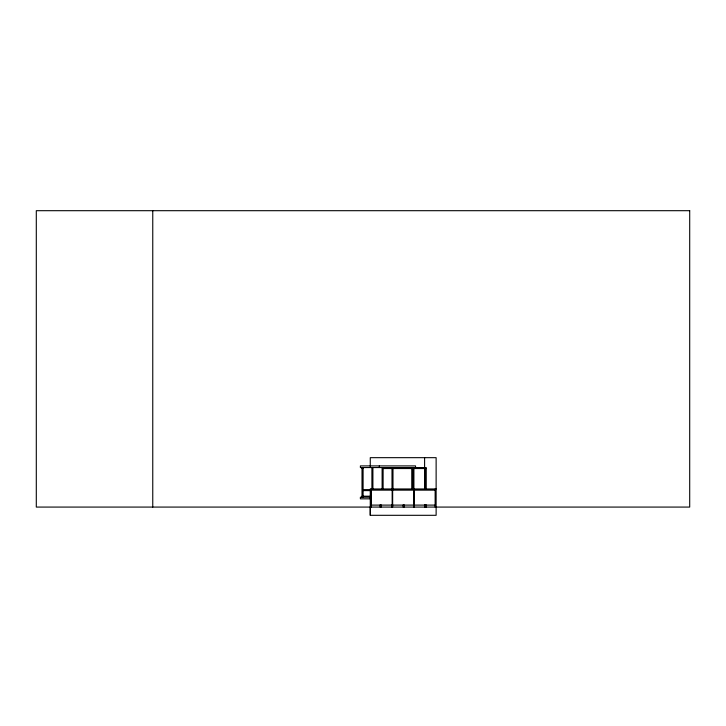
<?xml version="1.0" encoding="UTF-8"?>
<svg xmlns="http://www.w3.org/2000/svg" width="726" height="726" viewBox="0 0 726 726"><rect width="100%" height="100%" fill="white"/><g stroke="black" fill="none" stroke-linecap="round" stroke-linejoin="round"><path stroke-width="1.09" d="M370.269 466.655L370.269 457.67L436.126 457.67L436.126 515.306L370.269 515.306L370.269 507.075M362.029 468.542L363.018 468.542M383.11 468.542L411.76 468.542M413.012 468.542L426.244 468.542M436.126 488.961L370.269 488.961L370.269 515.306M363.018 489.614L370.805 489.614M371.249 489.651L435.137 489.651M371.249 489.95L435.137 489.95M363.018 490.604L370.805 490.604M362.029 496.203L370.959 496.203M370.959 497.192L360.386 497.192L360.386 498.835L370.514 498.835M371.249 505.105L435.137 505.105M435.137 488.961L435.137 507.075M426.244 489.006L426.244 467.553L360.386 467.553L360.386 465.91L415.544 465.91L415.544 467.553M426.244 504.815L426.244 507.075M425.264 467.553L425.264 489.006M425.264 504.815L425.264 507.075M424.601 457.67L424.601 489.106M424.601 504.824L424.601 507.075M414.228 488.961L414.228 507.075M413.902 467.553L413.902 489.505M413.729 488.961L413.729 507.075M412.912 467.553L412.912 489.505M412.749 467.553L412.749 489.505M411.76 467.553L411.76 489.505M404.182 504.815L404.182 507.075M403.193 504.815L403.193 507.075M392.984 467.553L392.984 489.505M392.657 488.961L392.657 507.075M392.167 488.961L392.167 507.075M392.004 467.553L392.004 489.505M391.668 504.815L391.668 507.075M383.11 467.553L383.11 489.505M382.121 467.553L382.121 489.505M381.132 504.815L381.132 507.075M380.143 504.815L380.143 507.075M379.317 465.91L379.317 467.553M372.901 467.553L372.901 489.505M371.912 467.553L371.912 489.505M363.018 467.553L363.018 497.192M362.528 467.553L362.528 497.192M362.029 467.553L362.029 497.192M152.759 210.694L152.759 507.075M371.249 488.961L371.249 507.075L371.249 488.961M689.7 210.694L36.3 210.694L36.3 507.075L689.7 507.075L689.7 210.694"/></g></svg>
